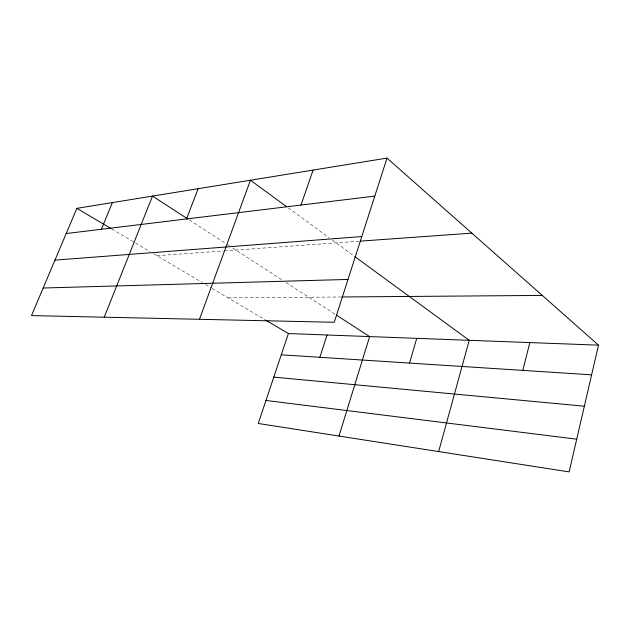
<?xml version="1.0" encoding="UTF-8"?>
<svg xmlns="http://www.w3.org/2000/svg" width="630" height="630" viewBox="0 0 630 630"><rect width="100%" height="100%" fill="white"/><g stroke="black" fill="none" stroke-linecap="round" stroke-linejoin="round"><path stroke-width="0.47" stroke-dasharray="3.15 2.36" d="M156.894 255.709L223.28 250.953M224.248 250.882L359.257 241.203M228.107 297.864L340.688 296.982M111.738 228.981L150.2 251.748M153.547 253.725L202.151 282.5M205.498 284.476L211.357 287.949M212.2 288.445L265.065 319.733M189.386 219.957L226.099 243.716M226.918 244.243L229.359 245.826M232.62 247.936L282.752 280.374M286.012 282.484L335.459 314.48M288.217 207.868L328.994 237.707M332.128 239.998L354.005 256.008"/><path stroke-width="0.94" d="M598.5 345.153L569.134 471.894L258.237 423.478L288.398 333.546L598.5 345.153L387.009 158.106L76.868 208.341L31.5 315.591L334.246 322.269L387.009 158.106M522.782 370.393L529.861 342.586M438.645 451.568L469.224 340.31L354.792 256.575M409.531 363.077L416.761 338.349M338.979 436.047L369.629 336.585L336.27 315M319.859 357.289L327.049 334.995M301.006 205.065L313.11 170.076M199.466 319.3L250.449 180.227L286.642 206.711M186.504 218.957L198.111 188.701M104.234 317.197L152.499 196.095L187.748 218.901M101.414 229.281L112.4 202.584M66.205 233.549L374.795 196.111M54.967 260.127L361.793 236.557M360.226 241.132L471.838 233.132M43.171 288.012L348.012 279.436M341.657 296.974L542.265 295.415M281.271 354.8L591.625 374.834M273.782 377.126L584.356 406.2M265.954 400.467L576.71 439.189M76.868 208.341L110.912 228.493M265.899 320.229L288.398 333.546"/></g></svg>
